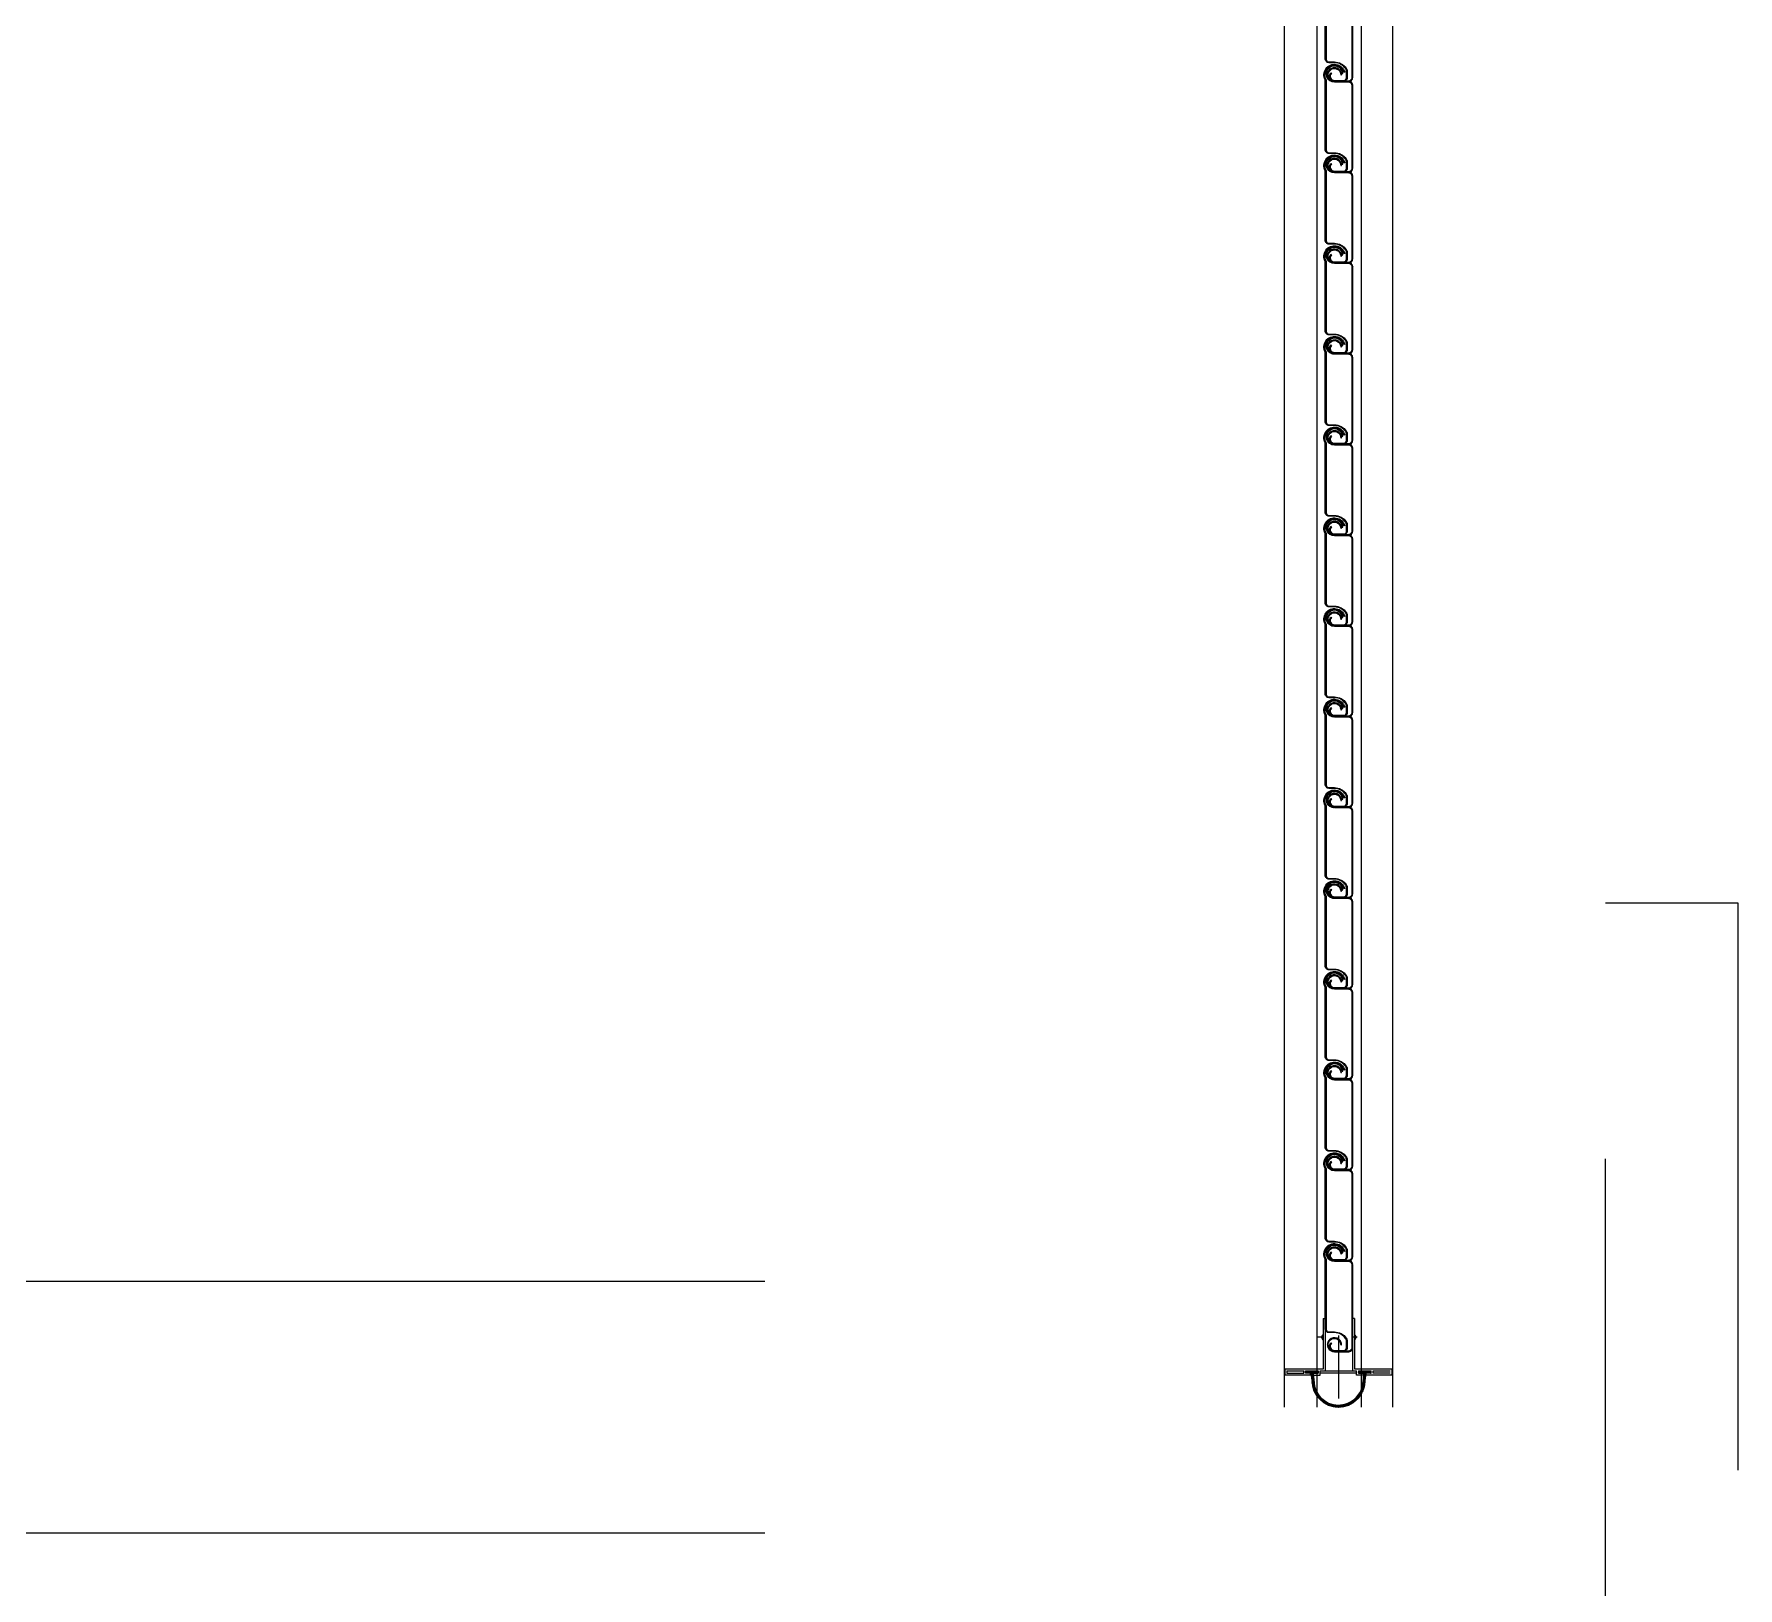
# Model space of a CAD drawing. Header units: millimetres. Extents: x 19868 to 801382, y -4805 to 85279.
# Drawn here: x 158358 to 159710, y 34885 to 36118 of the extents above; entities that cross this region are included whole.
import ezdxf

# ---------------------------------------------------------------- set-up
doc = ezdxf.new("R2010")
doc.units = ezdxf.units.MM
doc.header["$LTSCALE"] = 250
doc.linetypes.add('HID', pattern=[2.8, 1.8, -1])
for name, color, linetype in [('A-ETC-8', 8, 'Continuous'), ('A-FIN', 6, 'Continuous'), ('A-HAT-WIREMESH', 9, 'g_mesh'), ('A-차수판', 7, 'Continuous')]:
    doc.layers.add(name, color=color, linetype=linetype)
doc.styles.add('Gdim', font='')
doc.styles.get('Gdim').set_extended_font_data('Dotum')
doc.linetypes.add('g_mesh', pattern='A,10,-0.8,["X",Gdim,S=0.6,R=0,X=-0.15,Y=-0.3],-0.8', length=11.6)

# ---------------------------------------------------------------- blocks, each defined once
blk = doc.blocks.new('C9fc9bb7c')
h = blk.add_hatch()
h.set_pattern_fill('ANSI31', color=256, scale=1.161, angle=-90, style=0)
h.set_pattern_definition([(315, (-1584085.85751, 207900.76999), (0.10261887162, 0.10261887162), [])])
h.paths.add_polyline_path([(710.8, 1056), (710.8, 1113.3), (710.8, 1120.4, 0.414214), (707.7, 1123.5), (696.9, 1123.5), (696.9, 1124.1), (707.7, 1124.1, -0.414214), (711.4, 1120.4), (711.4, 1113.3), (711.4, 1056)])
h.paths.add_polyline_path([(690.2, 1130.1), (690.8, 1130.1, 0.272094), (694, 1124.8), (692.9, 1124.8, -0.234313)])
h.paths.add_polyline_path([(690.2, 1130.1, -0.416993), (696.9, 1136.9), (696.9, 1136.3, 0.41726), (690.8, 1130.1)])
h.paths.add_polyline_path([(696.9, 1136.3), (696.9, 1136.9, -0.414214), (703.6, 1130.2), (703, 1130.2, 0.414214)])
h.paths.add_polyline_path([(692.9, 1124.8), (694, 1124.8, 0.125086), (696.9, 1124.1), (696.9, 1123.5, -0.161553)])
h.paths.add_polyline_path([(707.7, 1051.5), (696.9, 1051.5), (696.9, 1052.1), (704.1, 1052.1), (707.7, 1052.1, 0.414214), (710.8, 1055.2), (710.8, 1056), (711.4, 1056), (711.4, 1055.2, -0.414214)])
h.paths.add_polyline_path([(696.9, 1062.2), (696.9, 1062.8, -0.414214), (702.5, 1057.1), (701.9, 1057.1, 0.414214)])
h.paths.add_polyline_path([(691.4, 1056, -0.474498), (696.9, 1062.8), (696.9, 1062.2, 0.481821), (692, 1056)])
h.paths.add_polyline_path([(691.4, 1056), (692, 1056, 0.349691), (696.9, 1052.1), (696.9, 1051.5, -0.356394)])
h = blk.add_hatch()
h.set_pattern_fill('ANSI31', color=256, scale=1.161, angle=-90, style=0)
h.set_pattern_definition([(315, (-1584085.85751, 207828.79392), (0.10261887162, 0.10261887162), [])])
h.paths.add_polyline_path([(710.8, 984), (710.8, 1041.3), (710.8, 1048.5, 0.414214), (707.7, 1051.5), (696.9, 1051.5), (696.9, 1052.1), (707.7, 1052.1, -0.414214), (711.4, 1048.5), (711.4, 1041.3), (711.4, 984)])
h.paths.add_polyline_path([(690.2, 1058.2), (690.8, 1058.2, 0.272094), (694, 1052.9), (692.9, 1052.9, -0.234313)])
h.paths.add_polyline_path([(690.2, 1058.2, -0.416993), (696.9, 1064.9), (696.9, 1064.3, 0.41726), (690.8, 1058.2)])
h.paths.add_polyline_path([(696.9, 1064.3), (696.9, 1064.9, -0.414214), (703.6, 1058.2), (703, 1058.2, 0.414214)])
h.paths.add_polyline_path([(692.9, 1052.9), (694, 1052.9, 0.125086), (696.9, 1052.1), (696.9, 1051.5, -0.161553)])
h.paths.add_polyline_path([(707.7, 979.5), (696.9, 979.5), (696.9, 980.1), (704.1, 980.1), (707.7, 980.1, 0.414214), (710.8, 983.2), (710.8, 984), (711.4, 984), (711.4, 983.2, -0.414214)])
h.paths.add_polyline_path([(696.9, 990.2), (696.9, 990.8, -0.414214), (702.5, 985.2), (701.9, 985.2, 0.414214)])
h.paths.add_polyline_path([(691.4, 984, -0.474498), (696.9, 990.8), (696.9, 990.2, 0.481821), (692, 984)])
h.paths.add_polyline_path([(691.4, 984), (692, 984, 0.349691), (696.9, 980.1), (696.9, 979.5, -0.356394)])
h = blk.add_hatch()
h.set_pattern_fill('ANSI31', color=256, scale=1.161, angle=-90, style=0)
h.set_pattern_definition([(315, (-1584085.85751, 207756.81785), (0.10261887162, 0.10261887162), [])])
h.paths.add_polyline_path([(710.8, 912.1), (710.8, 969.4), (710.8, 976.5, 0.414214), (707.7, 979.5), (696.9, 979.5), (696.9, 980.1), (707.7, 980.1, -0.414214), (711.4, 976.5), (711.4, 969.4), (711.4, 912.1)])
h.paths.add_polyline_path([(690.2, 986.2), (690.8, 986.2, 0.272094), (694, 980.9), (692.9, 980.9, -0.234313)])
h.paths.add_polyline_path([(690.2, 986.2, -0.416993), (696.9, 992.9), (696.9, 992.4, 0.41726), (690.8, 986.2)])
h.paths.add_polyline_path([(696.9, 992.4), (696.9, 992.9, -0.414214), (703.6, 986.2), (703, 986.2, 0.414214)])
h.paths.add_polyline_path([(692.9, 980.9), (694, 980.9, 0.125086), (696.9, 980.1), (696.9, 979.5, -0.161553)])
h.paths.add_polyline_path([(707.7, 907.6), (696.9, 907.6), (696.9, 908.2), (704.1, 908.2), (707.7, 908.2, 0.414214), (710.8, 911.2), (710.8, 912.1), (711.4, 912.1), (711.4, 911.2, -0.414214)])
h.paths.add_polyline_path([(696.9, 918.2), (696.9, 918.8, -0.414214), (702.5, 913.2), (701.9, 913.2, 0.414214)])
h.paths.add_polyline_path([(691.4, 912.1, -0.474498), (696.9, 918.8), (696.9, 918.2, 0.481821), (692, 912.1)])
h.paths.add_polyline_path([(691.4, 912.1), (692, 912.1, 0.349691), (696.9, 908.2), (696.9, 907.6, -0.356394)])
h = blk.add_hatch()
h.set_pattern_fill('ANSI31', color=256, scale=1.161, angle=-90, style=0)
h.set_pattern_definition([(315, (-1584085.85751, 207684.84178), (0.10261887162, 0.10261887162), [])])
h.paths.add_polyline_path([(710.8, 840.1), (710.8, 897.4), (710.8, 904.5, 0.414214), (707.7, 907.6), (696.9, 907.6), (696.9, 908.2), (707.7, 908.2, -0.414214), (711.4, 904.5), (711.4, 897.4), (711.4, 840.1)])
h.paths.add_polyline_path([(690.2, 914.2), (690.8, 914.2, 0.272094), (694, 908.9), (692.9, 908.9, -0.234313)])
h.paths.add_polyline_path([(690.2, 914.2, -0.416993), (696.9, 921), (696.9, 920.4, 0.41726), (690.8, 914.2)])
h.paths.add_polyline_path([(696.9, 920.4), (696.9, 921, -0.414214), (703.6, 914.3), (703, 914.3, 0.414214)])
h.paths.add_polyline_path([(692.9, 908.9), (694, 908.9, 0.125086), (696.9, 908.2), (696.9, 907.6, -0.161553)])
h.paths.add_polyline_path([(707.7, 835.6), (696.9, 835.6), (696.9, 836.2), (704.1, 836.2), (707.7, 836.2, 0.414214), (710.8, 839.2), (710.8, 840.1), (711.4, 840.1), (711.4, 839.2, -0.414214)])
h.paths.add_polyline_path([(696.9, 846.2), (696.9, 846.8, -0.414214), (702.5, 841.2), (701.9, 841.2, 0.414214)])
h.paths.add_polyline_path([(691.4, 840.1, -0.474498), (696.9, 846.8), (696.9, 846.2, 0.481821), (692, 840.1)])
h.paths.add_polyline_path([(691.4, 840.1), (692, 840.1, 0.349691), (696.9, 836.2), (696.9, 835.6, -0.356394)])
h = blk.add_hatch()
h.set_pattern_fill('ANSI31', color=256, scale=1.161, angle=-90, style=0)
h.set_pattern_definition([(315, (-1584085.85751, 207612.86571), (0.10261887162, 0.10261887162), [])])
h.paths.add_polyline_path([(710.8, 768.1), (710.8, 825.4), (710.8, 832.5, 0.414214), (707.7, 835.6), (696.9, 835.6), (696.9, 836.2), (707.7, 836.2, -0.414214), (711.4, 832.5), (711.4, 825.4), (711.4, 768.1)])
h.paths.add_polyline_path([(690.2, 842.2), (690.8, 842.2, 0.272094), (694, 836.9), (692.9, 836.9, -0.234313)])
h.paths.add_polyline_path([(690.2, 842.2, -0.416993), (696.9, 849), (696.9, 848.4, 0.41726), (690.8, 842.2)])
h.paths.add_polyline_path([(696.9, 848.4), (696.9, 849, -0.414214), (703.6, 842.3), (703, 842.3, 0.414214)])
h.paths.add_polyline_path([(692.9, 836.9), (694, 836.9, 0.125086), (696.9, 836.2), (696.9, 835.6, -0.161553)])
h.paths.add_polyline_path([(707.7, 763.6), (696.9, 763.6), (696.9, 764.2), (704.1, 764.2), (707.7, 764.2, 0.414214), (710.8, 767.3), (710.8, 768.1), (711.4, 768.1), (711.4, 767.3, -0.414214)])
h.paths.add_polyline_path([(696.9, 774.3), (696.9, 774.9, -0.414214), (702.5, 769.2), (701.9, 769.2, 0.414214)])
h.paths.add_polyline_path([(691.4, 768.1, -0.474498), (696.9, 774.9), (696.9, 774.3, 0.481821), (692, 768.1)])
h.paths.add_polyline_path([(691.4, 768.1), (692, 768.1, 0.349691), (696.9, 764.2), (696.9, 763.6, -0.356394)])
h = blk.add_hatch()
h.set_pattern_fill('ANSI31', color=256, scale=1.161, angle=-90, style=0)
h.set_pattern_definition([(315, (-1584085.85751, 207540.88964), (0.10261887162, 0.10261887162), [])])
h.paths.add_polyline_path([(710.8, 696.1), (710.8, 753.4), (710.8, 760.6, 0.414214), (707.7, 763.6), (696.9, 763.6), (696.9, 764.2), (707.7, 764.2, -0.414214), (711.4, 760.6), (711.4, 753.4), (711.4, 696.1)])
h.paths.add_polyline_path([(690.2, 770.3), (690.8, 770.3, 0.272094), (694, 764.9), (692.9, 764.9, -0.234313)])
h.paths.add_polyline_path([(690.2, 770.3, -0.416993), (696.9, 777), (696.9, 776.4, 0.41726), (690.8, 770.3)])
h.paths.add_polyline_path([(696.9, 776.4), (696.9, 777, -0.414214), (703.6, 770.3), (703, 770.3, 0.414214)])
h.paths.add_polyline_path([(692.9, 764.9), (694, 764.9, 0.125086), (696.9, 764.2), (696.9, 763.6, -0.161553)])
h.paths.add_polyline_path([(707.7, 691.6), (696.9, 691.6), (696.9, 692.2), (704.1, 692.2), (707.7, 692.2, 0.414214), (710.8, 695.3), (710.8, 696.1), (711.4, 696.1), (711.4, 695.3, -0.414214)])
h.paths.add_polyline_path([(696.9, 702.3), (696.9, 702.9, -0.414214), (702.5, 697.3), (701.9, 697.3, 0.414214)])
h.paths.add_polyline_path([(691.4, 696.1, -0.474498), (696.9, 702.9), (696.9, 702.3, 0.481821), (692, 696.1)])
h.paths.add_polyline_path([(691.4, 696.1), (692, 696.1, 0.349691), (696.9, 692.2), (696.9, 691.6, -0.356394)])
h = blk.add_hatch()
h.set_pattern_fill('ANSI31', color=256, scale=1.161, angle=-90, style=0)
h.set_pattern_definition([(315, (-1584085.85751, 207468.91357), (0.10261887162, 0.10261887162), [])])
h.paths.add_polyline_path([(710.8, 624.2), (710.8, 681.4), (710.8, 688.6, 0.414214), (707.7, 691.6), (696.9, 691.6), (696.9, 692.2), (707.7, 692.2, -0.414214), (711.4, 688.6), (711.4, 681.4), (711.4, 624.2)])
h.paths.add_polyline_path([(690.2, 698.3), (690.8, 698.3, 0.272094), (694, 693), (692.9, 693, -0.234313)])
h.paths.add_polyline_path([(690.2, 698.3, -0.416993), (696.9, 705), (696.9, 704.4, 0.41726), (690.8, 698.3)])
h.paths.add_polyline_path([(696.9, 704.4), (696.9, 705, -0.414214), (703.6, 698.3), (703, 698.3, 0.414214)])
h.paths.add_polyline_path([(692.9, 693), (694, 693, 0.125086), (696.9, 692.2), (696.9, 691.6, -0.161553)])
h.paths.add_polyline_path([(707.7, 619.7), (696.9, 619.7), (696.9, 620.3), (704.1, 620.3), (707.7, 620.3, 0.414214), (710.8, 623.3), (710.8, 624.2), (711.4, 624.2), (711.4, 623.3, -0.414214)])
h.paths.add_polyline_path([(696.9, 630.3), (696.9, 630.9, -0.414214), (702.5, 625.3), (701.9, 625.3, 0.414214)])
h.paths.add_polyline_path([(691.4, 624.2, -0.474498), (696.9, 630.9), (696.9, 630.3, 0.481821), (692, 624.2)])
h.paths.add_polyline_path([(691.4, 624.2), (692, 624.2, 0.349691), (696.9, 620.3), (696.9, 619.7, -0.356394)])
h = blk.add_hatch()
h.set_pattern_fill('ANSI31', color=256, scale=1.161, angle=-90, style=0)
h.set_pattern_definition([(315, (-1584085.85751, 207396.9375), (0.10261887162, 0.10261887162), [])])
h.paths.add_polyline_path([(710.8, 552.2), (710.8, 609.5), (710.8, 616.6, 0.414214), (707.7, 619.7), (696.9, 619.7), (696.9, 620.3), (707.7, 620.3, -0.414214), (711.4, 616.6), (711.4, 609.5), (711.4, 552.2)])
h.paths.add_polyline_path([(690.2, 626.3), (690.8, 626.3, 0.272094), (694, 621), (692.9, 621, -0.234313)])
h.paths.add_polyline_path([(690.2, 626.3, -0.416993), (696.9, 633.1), (696.9, 632.5, 0.41726), (690.8, 626.3)])
h.paths.add_polyline_path([(696.9, 632.5), (696.9, 633.1, -0.414214), (703.6, 626.4), (703, 626.4, 0.414214)])
h.paths.add_polyline_path([(692.9, 621), (694, 621, 0.125086), (696.9, 620.3), (696.9, 619.7, -0.161553)])
h.paths.add_polyline_path([(707.7, 547.7), (696.9, 547.7), (696.9, 548.3), (704.1, 548.3), (707.7, 548.3, 0.414214), (710.8, 551.3), (710.8, 552.2), (711.4, 552.2), (711.4, 551.3, -0.414214)])
h.paths.add_polyline_path([(696.9, 558.3), (696.9, 558.9, -0.414214), (702.5, 553.3), (701.9, 553.3, 0.414214)])
h.paths.add_polyline_path([(691.4, 552.2, -0.474498), (696.9, 558.9), (696.9, 558.3, 0.481821), (692, 552.2)])
h.paths.add_polyline_path([(691.4, 552.2), (692, 552.2, 0.349691), (696.9, 548.3), (696.9, 547.7, -0.356394)])
h = blk.add_hatch()
h.set_pattern_fill('ANSI31', color=256, scale=1.161, angle=-90, style=0)
h.set_pattern_definition([(315, (-1584085.85751, 207324.96143), (0.10261887162, 0.10261887162), [])])
h.paths.add_polyline_path([(710.8, 480.2), (710.8, 537.5), (710.8, 544.6, 0.414214), (707.7, 547.7), (696.9, 547.7), (696.9, 548.3), (707.7, 548.3, -0.414214), (711.4, 544.6), (711.4, 537.5), (711.4, 480.2)])
h.paths.add_polyline_path([(690.2, 554.3), (690.8, 554.3, 0.272094), (694, 549), (692.9, 549, -0.234313)])
h.paths.add_polyline_path([(690.2, 554.3, -0.416993), (696.9, 561.1), (696.9, 560.5, 0.41726), (690.8, 554.3)])
h.paths.add_polyline_path([(696.9, 560.5), (696.9, 561.1, -0.414214), (703.6, 554.4), (703, 554.4, 0.414214)])
h.paths.add_polyline_path([(692.9, 549), (694, 549, 0.125086), (696.9, 548.3), (696.9, 547.7, -0.161553)])
h.paths.add_polyline_path([(707.7, 475.7), (696.9, 475.7), (696.9, 476.3), (704.1, 476.3), (707.7, 476.3, 0.414214), (710.8, 479.4), (710.8, 480.2), (711.4, 480.2), (711.4, 479.4, -0.414214)])
h.paths.add_polyline_path([(696.9, 486.4), (696.9, 487, -0.414214), (702.5, 481.3), (701.9, 481.3, 0.414214)])
h.paths.add_polyline_path([(691.4, 480.2, -0.474498), (696.9, 487), (696.9, 486.4, 0.481821), (692, 480.2)])
h.paths.add_polyline_path([(691.4, 480.2), (692, 480.2, 0.349691), (696.9, 476.3), (696.9, 475.7, -0.356394)])
h = blk.add_hatch()
h.set_pattern_fill('ANSI31', color=256, scale=1.161, angle=-90, style=0)
h.set_pattern_definition([(315, (-1584085.85751, 207252.98536), (0.10261887162, 0.10261887162), [])])
h.paths.add_polyline_path([(710.8, 408.2), (710.8, 465.5), (710.8, 472.7, 0.414214), (707.7, 475.7), (696.9, 475.7), (696.9, 476.3), (707.7, 476.3, -0.414214), (711.4, 472.7), (711.4, 465.5), (711.4, 408.2)])
h.paths.add_polyline_path([(690.2, 482.3), (690.8, 482.3, 0.272094), (694, 477), (692.9, 477, -0.234313)])
h.paths.add_polyline_path([(690.2, 482.3, -0.416993), (696.9, 489.1), (696.9, 488.5, 0.41726), (690.8, 482.3)])
h.paths.add_polyline_path([(696.9, 488.5), (696.9, 489.1, -0.414214), (703.6, 482.4), (703, 482.4, 0.414214)])
h.paths.add_polyline_path([(692.9, 477), (694, 477, 0.125086), (696.9, 476.3), (696.9, 475.7, -0.161553)])
h.paths.add_polyline_path([(707.7, 403.7), (696.9, 403.7), (696.9, 404.3), (704.1, 404.3), (707.7, 404.3, 0.414214), (710.8, 407.4), (710.8, 408.2), (711.4, 408.2), (711.4, 407.4, -0.414214)])
h.paths.add_polyline_path([(696.9, 414.4), (696.9, 415, -0.414214), (702.5, 409.4), (701.9, 409.4, 0.414214)])
h.paths.add_polyline_path([(691.4, 408.2, -0.474498), (696.9, 415), (696.9, 414.4, 0.481821), (692, 408.2)])
h.paths.add_polyline_path([(691.4, 408.2), (692, 408.2, 0.349691), (696.9, 404.3), (696.9, 403.7, -0.356394)])
h = blk.add_hatch()
h.set_pattern_fill('ANSI31', color=256, scale=1.161, angle=-90, style=0)
h.set_pattern_definition([(315, (-1584085.85751, 207181.00929), (0.10261887162, 0.10261887162), [])])
h.paths.add_polyline_path([(710.8, 336.3), (710.8, 393.5), (710.8, 400.7, 0.414214), (707.7, 403.7), (696.9, 403.7), (696.9, 404.3), (707.7, 404.3, -0.414214), (711.4, 400.7), (711.4, 393.5), (711.4, 336.3)])
h.paths.add_polyline_path([(690.2, 410.4), (690.8, 410.4, 0.272094), (694, 405.1), (692.9, 405.1, -0.234313)])
h.paths.add_polyline_path([(690.2, 410.4, -0.416993), (696.9, 417.1), (696.9, 416.5, 0.41726), (690.8, 410.4)])
h.paths.add_polyline_path([(696.9, 416.5), (696.9, 417.1, -0.414214), (703.6, 410.4), (703, 410.4, 0.414214)])
h.paths.add_polyline_path([(692.9, 405.1), (694, 405.1, 0.125086), (696.9, 404.3), (696.9, 403.7, -0.161553)])
h.paths.add_polyline_path([(707.7, 331.8), (696.9, 331.8), (696.9, 332.3), (704.1, 332.3), (707.7, 332.3, 0.414214), (710.8, 335.4), (710.8, 336.3), (711.4, 336.3), (711.4, 335.4, -0.414214)])
h.paths.add_polyline_path([(696.9, 342.4), (696.9, 343, -0.414214), (702.5, 337.4), (701.9, 337.4, 0.414214)])
h.paths.add_polyline_path([(691.4, 336.3, -0.474498), (696.9, 343), (696.9, 342.4, 0.481821), (692, 336.3)])
h.paths.add_polyline_path([(691.4, 336.3), (692, 336.3, 0.349691), (696.9, 332.3), (696.9, 331.8, -0.356394)])
h = blk.add_hatch()
h.set_pattern_fill('ANSI31', color=256, scale=1.161, angle=-90, style=0)
h.set_pattern_definition([(315, (-1584085.85751, 207109.03322), (0.10261887162, 0.10261887162), [])])
h.paths.add_polyline_path([(710.8, 264.3), (710.8, 321.6), (710.8, 328.7, 0.414214), (707.7, 331.8), (696.9, 331.8), (696.9, 332.3), (707.7, 332.3, -0.414214), (711.4, 328.7), (711.4, 321.6), (711.4, 264.3)])
h.paths.add_polyline_path([(690.2, 338.4), (690.8, 338.4, 0.272094), (694, 333.1), (692.9, 333.1, -0.234313)])
h.paths.add_polyline_path([(690.2, 338.4, -0.416993), (696.9, 345.2), (696.9, 344.6, 0.41726), (690.8, 338.4)])
h.paths.add_polyline_path([(696.9, 344.6), (696.9, 345.2, -0.414214), (703.6, 338.5), (703, 338.5, 0.414214)])
h.paths.add_polyline_path([(692.9, 333.1), (694, 333.1, 0.125086), (696.9, 332.3), (696.9, 331.8, -0.161553)])
h.paths.add_polyline_path([(707.7, 259.8), (696.9, 259.8), (696.9, 260.4), (704.1, 260.4), (707.7, 260.4, 0.414214), (710.8, 263.4), (710.8, 264.3), (711.4, 264.3), (711.4, 263.4, -0.414214)])
h.paths.add_polyline_path([(696.9, 270.4), (696.9, 271, -0.414214), (702.5, 265.4), (701.9, 265.4, 0.414214)])
h.paths.add_polyline_path([(691.4, 264.3, -0.474498), (696.9, 271), (696.9, 270.4, 0.481821), (692, 264.3)])
h.paths.add_polyline_path([(691.4, 264.3), (692, 264.3, 0.349691), (696.9, 260.4), (696.9, 259.8, -0.356394)])
h = blk.add_hatch()
h.set_pattern_fill('ANSI31', color=256, scale=1.161, angle=-90, style=0)
h.set_pattern_definition([(315, (-1584085.85751, 207037.05715), (0.10261887162, 0.10261887162), [])])
h.paths.add_polyline_path([(710.8, 192.3), (710.8, 249.6), (710.8, 256.7, 0.414214), (707.7, 259.8), (696.9, 259.8), (696.9, 260.4), (707.7, 260.4, -0.414214), (711.4, 256.7), (711.4, 249.6), (711.4, 192.3)])
h.paths.add_polyline_path([(690.2, 266.4), (690.8, 266.4, 0.272094), (694, 261.1), (692.9, 261.1, -0.234313)])
h.paths.add_polyline_path([(690.2, 266.4, -0.416993), (696.9, 273.2), (696.9, 272.6, 0.41726), (690.8, 266.4)])
h.paths.add_polyline_path([(696.9, 272.6), (696.9, 273.2, -0.414214), (703.6, 266.5), (703, 266.5, 0.414214)])
h.paths.add_polyline_path([(692.9, 261.1), (694, 261.1, 0.125086), (696.9, 260.4), (696.9, 259.8, -0.161553)])
h.paths.add_polyline_path([(707.7, 187.8), (696.9, 187.8), (696.9, 188.4), (704.1, 188.4), (707.7, 188.4, 0.414214), (710.8, 191.5), (710.8, 192.3), (711.4, 192.3), (711.4, 191.5, -0.414214)])
h.paths.add_polyline_path([(696.9, 198.5), (696.9, 199.1, -0.414214), (702.5, 193.4), (701.9, 193.4, 0.414214)])
h.paths.add_polyline_path([(691.4, 192.3, -0.474498), (696.9, 199.1), (696.9, 198.5, 0.481821), (692, 192.3)])
h.paths.add_polyline_path([(691.4, 192.3), (692, 192.3, 0.349691), (696.9, 188.4), (696.9, 187.8, -0.356394)])
h = blk.add_hatch()
h.set_pattern_fill('ANSI31', color=256, scale=1.161, angle=-90, style=0)
h.set_pattern_definition([(315, (-1584085.85751, 206965.08108), (0.10261887162, 0.10261887162), [])])
h.paths.add_polyline_path([(710.8, 120.3), (710.8, 177.6), (710.8, 184.8, 0.414214), (707.7, 187.8), (696.9, 187.8), (696.9, 188.4), (707.7, 188.4, -0.414214), (711.4, 184.8), (711.4, 177.6), (711.4, 120.3)])
h.paths.add_polyline_path([(690.2, 194.4), (690.8, 194.4, 0.272094), (694, 189.1), (692.9, 189.1, -0.234313)])
h.paths.add_polyline_path([(690.2, 194.4, -0.416993), (696.9, 201.2), (696.9, 200.6, 0.41726), (690.8, 194.4)])
h.paths.add_polyline_path([(696.9, 200.6), (696.9, 201.2, -0.414214), (703.6, 194.5), (703, 194.5, 0.414214)])
h.paths.add_polyline_path([(692.9, 189.1), (694, 189.1, 0.125086), (696.9, 188.4), (696.9, 187.8, -0.161553)])
h.paths.add_polyline_path([(707.7, 115.8), (696.9, 115.8), (696.9, 116.4), (704.1, 116.4), (707.7, 116.4, 0.414214), (710.8, 119.5), (710.8, 120.3), (711.4, 120.3), (711.4, 119.5, -0.414214)])
h.paths.add_polyline_path([(696.9, 126.5), (696.9, 127.1, -0.414214), (702.5, 121.5), (701.9, 121.5, 0.414214)])
h.paths.add_polyline_path([(691.4, 120.3, -0.474498), (696.9, 127.1), (696.9, 126.5, 0.481821), (692, 120.3)])
h.paths.add_polyline_path([(691.4, 120.3), (692, 120.3, 0.349691), (696.9, 116.4), (696.9, 115.8, -0.356394)])
h = blk.add_hatch()
h.set_pattern_fill('ANSI31', color=256, scale=1.161, angle=-90, style=0)
h.set_pattern_definition([(315, (-1584085.85751, 206893.10501), (0.10261887162, 0.10261887162), [])])
h.paths.add_polyline_path([(710.8, 48.4), (710.8, 105.6), (710.8, 112.8, 0.414214), (707.7, 115.8), (696.9, 115.8), (696.9, 116.4), (707.7, 116.4, -0.414214), (711.4, 112.8), (711.4, 105.6), (711.4, 48.4)])
h.paths.add_polyline_path([(690.2, 122.5), (690.8, 122.5, 0.272094), (694, 117.2), (692.9, 117.2, -0.234313)])
h.paths.add_polyline_path([(690.2, 122.5, -0.416993), (696.9, 129.2), (696.9, 128.6, 0.41726), (690.8, 122.5)])
h.paths.add_polyline_path([(696.9, 128.6), (696.9, 129.2, -0.414214), (703.6, 122.5), (703, 122.5, 0.414214)])
h.paths.add_polyline_path([(692.9, 117.2), (694, 117.2, 0.125086), (696.9, 116.4), (696.9, 115.8, -0.161553)])
h.paths.add_polyline_path([(707.7, 43.9), (696.9, 43.9), (696.9, 44.4), (704.1, 44.4), (707.7, 44.4, 0.414214), (710.8, 47.5), (710.8, 48.4), (711.4, 48.4), (711.4, 47.5, -0.414214)])
h.paths.add_polyline_path([(696.9, 54.5), (696.9, 55.1, -0.414214), (702.5, 49.5), (701.9, 49.5, 0.414214)])
h.paths.add_polyline_path([(691.4, 48.4, -0.474498), (696.9, 55.1), (696.9, 54.5, 0.481821), (692, 48.4)])
h.paths.add_polyline_path([(691.4, 48.4), (692, 48.4, 0.349691), (696.9, 44.4), (696.9, 43.9, -0.356394)])
h = blk.add_hatch()
h.set_pattern_fill('ANSI31', color=256, style=0)
h.set_pattern_definition([(45, (-1587511.73469, 204731.9144), (-0.088388347648, 0.088388347648), [])])
h.paths.add_polyline_path([(719.6, 21.1), (719.9, 25.4), (720, 25.4), (720, 26.9), (716, 26.9), (716, 27.9), (726, 27.9), (726, 26.9), (722, 26.9), (721.2, 21.1, -0.415754), (700, 0), (700, 1.6, 0.415877)])
h.paths.add_polyline_path([(678, 26.9), (674, 26.9), (674, 27.9), (684, 27.9), (684, 26.9), (680, 26.9), (680, 25.4), (680.2, 25.4), (680.6, 21.7, 0.422791), (700, 1.6), (700, 0, -0.412675), (679.1, 21.1)])
for p, q in [((657, 6080.3), (657, 0)), ((683, 6083.1), (683, 0)), ((718, 6083.1), (718, 0)), ((743, 6080.3), (743, 0)), ((696.9, 1052.1), (696.9, 1052.6)), ((696.9, 1052.6), (704.3, 1052.6)), ((696.9, 980.1), (696.9, 980.6)), ((696.9, 980.6), (704.3, 980.6)), ((696.9, 908.2), (696.9, 908.7)), ((696.9, 908.7), (704.3, 908.7)), ((696.9, 836.2), (696.9, 836.7)), ((696.9, 836.7), (704.3, 836.7)), ((696.9, 764.2), (696.9, 764.7)), ((696.9, 764.7), (704.3, 764.7)), ((696.9, 692.2), (696.9, 692.7)), ((696.9, 692.7), (704.3, 692.7)), ((696.9, 620.3), (696.9, 620.8)), ((696.9, 620.8), (704.3, 620.8)), ((696.9, 548.3), (696.9, 548.8)), ((696.9, 548.8), (704.3, 548.8)), ((696.9, 476.3), (696.9, 476.8)), ((696.9, 476.8), (704.3, 476.8)), ((696.9, 404.3), (696.9, 404.8)), ((696.9, 404.8), (704.3, 404.8)), ((696.9, 332.3), (696.9, 332.8)), ((696.9, 332.8), (704.3, 332.8)), ((696.9, 260.4), (696.9, 260.9)), ((696.9, 260.9), (704.3, 260.9)), ((696.9, 188.4), (696.9, 188.9)), ((696.9, 188.9), (704.3, 188.9)), ((696.9, 116.4), (696.9, 116.9)), ((696.9, 116.9), (704.3, 116.9)), ((687.9, 70.4, 0), (687.9, 30.4, 0)), ((687.9, 70.4, 0), (689.4, 70.4, 0)), ((689.4, 70.4, 0), (689.4, 28.9, 0)), ((712.8, 70.4, 0), (711.3, 70.4, 0)), ((711.3, 70.4, 0), (711.3, 28.9, 0)), ((712.8, 70.4, 0), (712.8, 30.4, 0)), ((688.4, 55.4, 0), (683.3, 55.4, 0)), ((700, 56.9, 0), (700, 6.9, 0)), ((714.8, 55.4, 0), (710.6, 55.4, 0)), ((657.5, 30.4, 0), (688.1, 30.4, 0)), ((657.5, 30.4, 0), (657.5, 25.4, 0)), ((659, 28.9, 0), (659, 26.8, 0)), ((659, 28.9, 0), (672.5, 28.9, 0)), ((672.5, 26.9, 0), (672.5, 28.9, 0)), ((674, 28.9, 0), (684, 28.9, 0)), ((674, 26.9, 0), (674, 28.9, 0)), ((684, 27.9, 0), (674, 27.9, 0)), ((684, 28.9, 0), (684, 26.9, 0)), ((685.5, 28.9, 0), (714.5, 28.9, 0)), ((685.5, 25.4, 0), (685.5, 28.9, 0)), ((712.8, 30.4, 0), (742.5, 30.4, 0)), ((714.5, 25.4, 0), (714.5, 28.9, 0)), ((716, 28.9, 0), (726, 28.9, 0)), ((716, 28.9, 0), (716, 26.9, 0)), ((726, 27.9, 0), (716, 27.9, 0)), ((726, 26.9, 0), (726, 28.9, 0)), ((727.5, 28.9, 0), (741, 28.9, 0)), ((727.5, 26.9, 0), (727.5, 28.9, 0)), ((742.5, 30.4, 0), (742.5, 25.4, 0)), ((678, 25.4, 0), (657.5, 25.4, 0)), ((659, 26.9, 0), (672.5, 26.9, 0)), ((678, 26.9, 0), (674, 26.9, 0)), ((678, 25.4, 0), (678, 26.9, 0)), ((678, 26.9, 0), (679.1, 21.1, 0)), ((680, 26.9, 0), (684, 26.9, 0)), ((680, 26.9, 0), (680, 25.4, 0)), ((680, 26.9, 0), (680.6, 21.6, 0)), ((680, 25.4, 0), (685.5, 25.4, 0)), ((714.5, 26.9, 0), (685.5, 26.9, 0)), ((720, 25.4, 0), (714.5, 25.4, 0)), ((716, 26.9, 0), (720, 26.9, 0)), ((720, 26.9, 0), (719.6, 21.1, 0)), ((720, 26.9, 0), (720, 25.4, 0)), ((721.2, 21.1, 0), (722, 26.9, 0)), ((726, 26.9, 0), (722, 26.9, 0)), ((722, 25.4, 0), (722, 26.9, 0)), ((742.5, 25.4, 0), (722, 25.4, 0)), ((741, 26.9, 0), (727.5, 26.9, 0))]:
    blk.add_line(p, q)
for points in [[(690.2, 1113.3), (690.2, 1069.8, 0.414214), (692.6, 1067.3), (696.9, 1067.3, -0.251984), (706.3, 1062.2, -0.146897), (707.1, 1059.6), (707.1, 1055.2, -0.414214), (704.1, 1052.1), (696.9, 1052.1, -0.668179), (694.1, 1058.8), (694.5, 1058.4, 0.668179), (696.9, 1052.7), (704.1, 1052.7, 0.414214), (706.5, 1055.2), (706.5, 1059.6, 0.146897), (705.8, 1061.9, 0.251984), (696.9, 1066.7), (692.6, 1066.7, -0.414214), (689.6, 1069.8), (689.6, 1113.3)], [(710.8, 1113.3), (710.8, 1055.2, -0.414214), (707.7, 1052.1), (696.9, 1052.1, -2.414214), (701.9, 1057.1), (702.5, 1057.1, 2.414214), (696.9, 1051.5), (707.7, 1051.5, 0.414214), (711.4, 1055.2), (711.4, 1113.3)], [(689.6, 1041.3), (689.6, 1053, -1.129258), (705, 1059.3), (704.4, 1059.2, 1.140281), (690.2, 1053.1), (690.2, 1041.3)], [(711.4, 1041.3), (711.4, 1048.5, 0.414214), (707.7, 1052.1), (696.9, 1052.1, -2.414214), (703, 1058.2), (703.6, 1058.2, 2.414214), (696.9, 1051.5), (707.7, 1051.5, -0.414214), (710.8, 1048.5), (710.8, 1041.3)], [(690.2, 1041.3), (690.2, 997.8, 0.414214), (692.6, 995.3), (696.9, 995.3, -0.251984), (706.3, 990.3, -0.146897), (707.1, 987.6), (707.1, 983.2, -0.414214), (704.1, 980.1), (696.9, 980.1, -0.668179), (694.1, 986.8), (694.5, 986.4, 0.668179), (696.9, 980.7), (704.1, 980.7, 0.414214), (706.5, 983.2), (706.5, 987.6, 0.146897), (705.8, 989.9, 0.251984), (696.9, 994.7), (692.6, 994.7, -0.414214), (689.6, 997.8), (689.6, 1041.3)], [(710.8, 1041.3), (710.8, 983.2, -0.414214), (707.7, 980.1), (696.9, 980.1, -2.414214), (701.9, 985.2), (702.5, 985.2, 2.414214), (696.9, 979.5), (707.7, 979.5, 0.414214), (711.4, 983.2), (711.4, 1041.3)], [(689.6, 969.4), (689.6, 981, -1.129258), (705, 987.4), (704.4, 987.2, 1.140281), (690.2, 981.2), (690.2, 969.4)], [(711.4, 969.4), (711.4, 976.5, 0.414214), (707.7, 980.1), (696.9, 980.1, -2.414214), (703, 986.2), (703.6, 986.2, 2.414214), (696.9, 979.5), (707.7, 979.5, -0.414214), (710.8, 976.5), (710.8, 969.4)], [(690.2, 969.4), (690.2, 925.8, 0.414214), (692.6, 923.4), (696.9, 923.4, -0.251984), (706.3, 918.3, -0.146897), (707.1, 915.6), (707.1, 911.2, -0.414214), (704.1, 908.2), (696.9, 908.2, -0.668179), (694.1, 914.8), (694.5, 914.4, 0.668179), (696.9, 908.7), (704.1, 908.7, 0.414214), (706.5, 911.2), (706.5, 915.6, 0.146897), (705.8, 918, 0.251984), (696.9, 922.8), (692.6, 922.8, -0.414214), (689.6, 925.8), (689.6, 969.4)], [(710.8, 969.4), (710.8, 911.2, -0.414214), (707.7, 908.2), (696.9, 908.2, -2.414214), (701.9, 913.2), (702.5, 913.2, 2.414214), (696.9, 907.6), (707.7, 907.6, 0.414214), (711.4, 911.2), (711.4, 969.4)], [(689.6, 897.4), (689.6, 909, -1.129258), (705, 915.4), (704.4, 915.2, 1.140281), (690.2, 909.2), (690.2, 897.4)], [(711.4, 897.4), (711.4, 904.5, 0.414214), (707.7, 908.2), (696.9, 908.2, -2.414214), (703, 914.3), (703.6, 914.3, 2.414214), (696.9, 907.6), (707.7, 907.6, -0.414214), (710.8, 904.5), (710.8, 897.4)], [(690.2, 897.4), (690.2, 853.8, 0.414214), (692.6, 851.4), (696.9, 851.4, -0.251984), (706.3, 846.3, -0.146897), (707.1, 843.7), (707.1, 839.2, -0.414214), (704.1, 836.2), (696.9, 836.2, -0.668179), (694.1, 842.9), (694.5, 842.4, 0.668179), (696.9, 836.8), (704.1, 836.8, 0.414214), (706.5, 839.2), (706.5, 843.7, 0.146897), (705.8, 846, 0.251984), (696.9, 850.8), (692.6, 850.8, -0.414214), (689.6, 853.8), (689.6, 897.4)], [(710.8, 897.4), (710.8, 839.2, -0.414214), (707.7, 836.2), (696.9, 836.2, -2.414214), (701.9, 841.2), (702.5, 841.2, 2.414214), (696.9, 835.6), (707.7, 835.6, 0.414214), (711.4, 839.2), (711.4, 897.4)], [(689.6, 825.4), (689.6, 837.1, -1.129258), (705, 843.4), (704.4, 843.2, 1.140281), (690.2, 837.2), (690.2, 825.4)], [(711.4, 825.4), (711.4, 832.5, 0.414214), (707.7, 836.2), (696.9, 836.2, -2.414214), (703, 842.3), (703.6, 842.3, 2.414214), (696.9, 835.6), (707.7, 835.6, -0.414214), (710.8, 832.5), (710.8, 825.4)], [(690.2, 825.4), (690.2, 781.9, 0.414214), (692.6, 779.4), (696.9, 779.4, -0.251984), (706.3, 774.3, -0.146897), (707.1, 771.7), (707.1, 767.3, -0.414214), (704.1, 764.2), (696.9, 764.2, -0.668179), (694.1, 770.9), (694.5, 770.5, 0.668179), (696.9, 764.8), (704.1, 764.8, 0.414214), (706.5, 767.3), (706.5, 771.7, 0.146897), (705.8, 774, 0.251984), (696.9, 778.8), (692.6, 778.8, -0.414214), (689.6, 781.9), (689.6, 825.4)], [(710.8, 825.4), (710.8, 767.3, -0.414214), (707.7, 764.2), (696.9, 764.2, -2.414214), (701.9, 769.2), (702.5, 769.2, 2.414214), (696.9, 763.6), (707.7, 763.6, 0.414214), (711.4, 767.3), (711.4, 825.4)], [(689.6, 753.4), (689.6, 765.1, -1.129258), (705, 771.4), (704.4, 771.3, 1.140281), (690.2, 765.2), (690.2, 753.4)], [(711.4, 753.4), (711.4, 760.6, 0.414214), (707.7, 764.2), (696.9, 764.2, -2.414214), (703, 770.3), (703.6, 770.3, 2.414214), (696.9, 763.6), (707.7, 763.6, -0.414214), (710.8, 760.6), (710.8, 753.4)], [(690.2, 753.4), (690.2, 709.9, 0.414214), (692.6, 707.4), (696.9, 707.4, -0.251984), (706.3, 702.4, -0.146897), (707.1, 699.7), (707.1, 695.3, -0.414214), (704.1, 692.2), (696.9, 692.2, -0.668179), (694.1, 698.9), (694.5, 698.5, 0.668179), (696.9, 692.8), (704.1, 692.8, 0.414214), (706.5, 695.3), (706.5, 699.7, 0.146897), (705.8, 702, 0.251984), (696.9, 706.8), (692.6, 706.8, -0.414214), (689.6, 709.9), (689.6, 753.4)], [(710.8, 753.4), (710.8, 695.3, -0.414214), (707.7, 692.2), (696.9, 692.2, -2.414214), (701.9, 697.3), (702.5, 697.3, 2.414214), (696.9, 691.6), (707.7, 691.6, 0.414214), (711.4, 695.3), (711.4, 753.4)], [(689.6, 681.4), (689.6, 693.1, -1.129258), (705, 699.4), (704.4, 699.3, 1.140281), (690.2, 693.3), (690.2, 681.4)], [(711.4, 681.4), (711.4, 688.6, 0.414214), (707.7, 692.2), (696.9, 692.2, -2.414214), (703, 698.3), (703.6, 698.3, 2.414214), (696.9, 691.6), (707.7, 691.6, -0.414214), (710.8, 688.6), (710.8, 681.4)], [(690.2, 681.4), (690.2, 637.9, 0.414214), (692.6, 635.5), (696.9, 635.5, -0.251984), (706.3, 630.4, -0.146897), (707.1, 627.7), (707.1, 623.3, -0.414214), (704.1, 620.3), (696.9, 620.3, -0.668179), (694.1, 626.9), (694.5, 626.5, 0.668179), (696.9, 620.8), (704.1, 620.8, 0.414214), (706.5, 623.3), (706.5, 627.7, 0.146897), (705.8, 630.1, 0.251984), (696.9, 634.9), (692.6, 634.9, -0.414214), (689.6, 637.9), (689.6, 681.4)], [(710.8, 681.4), (710.8, 623.3, -0.414214), (707.7, 620.3), (696.9, 620.3, -2.414214), (701.9, 625.3), (702.5, 625.3, 2.414214), (696.9, 619.7), (707.7, 619.7, 0.414214), (711.4, 623.3), (711.4, 681.4)], [(689.6, 609.5), (689.6, 621.1, -1.129258), (705, 627.5), (704.4, 627.3, 1.140281), (690.2, 621.3), (690.2, 609.5)], [(711.4, 609.5), (711.4, 616.6, 0.414214), (707.7, 620.3), (696.9, 620.3, -2.414214), (703, 626.4), (703.6, 626.4, 2.414214), (696.9, 619.7), (707.7, 619.7, -0.414214), (710.8, 616.6), (710.8, 609.5)], [(690.2, 609.5), (690.2, 565.9, 0.414214), (692.6, 563.5), (696.9, 563.5, -0.251984), (706.3, 558.4, -0.146897), (707.1, 555.8), (707.1, 551.3, -0.414214), (704.1, 548.3), (696.9, 548.3, -0.668179), (694.1, 555), (694.5, 554.5, 0.668179), (696.9, 548.9), (704.1, 548.9, 0.414214), (706.5, 551.3), (706.5, 555.8, 0.146897), (705.8, 558.1, 0.251984), (696.9, 562.9), (692.6, 562.9, -0.414214), (689.6, 565.9), (689.6, 609.5)], [(710.8, 609.5), (710.8, 551.3, -0.414214), (707.7, 548.3), (696.9, 548.3, -2.414214), (701.9, 553.3), (702.5, 553.3, 2.414214), (696.9, 547.7), (707.7, 547.7, 0.414214), (711.4, 551.3), (711.4, 609.5)], [(689.6, 537.5), (689.6, 549.1, -1.129258), (705, 555.5), (704.4, 555.3, 1.140281), (690.2, 549.3), (690.2, 537.5)], [(711.4, 537.5), (711.4, 544.6, 0.414214), (707.7, 548.3), (696.9, 548.3, -2.414214), (703, 554.4), (703.6, 554.4, 2.414214), (696.9, 547.7), (707.7, 547.7, -0.414214), (710.8, 544.6), (710.8, 537.5)], [(690.2, 537.5), (690.2, 494, 0.414214), (692.6, 491.5), (696.9, 491.5, -0.251984), (706.3, 486.4, -0.146897), (707.1, 483.8), (707.1, 479.4, -0.414214), (704.1, 476.3), (696.9, 476.3, -0.668179), (694.1, 483), (694.5, 482.6, 0.668179), (696.9, 476.9), (704.1, 476.9, 0.414214), (706.5, 479.4), (706.5, 483.8, 0.146897), (705.8, 486.1, 0.251984), (696.9, 490.9), (692.6, 490.9, -0.414214), (689.6, 494), (689.6, 537.5)], [(710.8, 537.5), (710.8, 479.4, -0.414214), (707.7, 476.3), (696.9, 476.3, -2.414214), (701.9, 481.3), (702.5, 481.3, 2.414214), (696.9, 475.7), (707.7, 475.7, 0.414214), (711.4, 479.4), (711.4, 537.5)], [(689.6, 465.5), (689.6, 477.2, -1.129258), (705, 483.5), (704.4, 483.4, 1.140281), (690.2, 477.3), (690.2, 465.5)], [(711.4, 465.5), (711.4, 472.7, 0.414214), (707.7, 476.3), (696.9, 476.3, -2.414214), (703, 482.4), (703.6, 482.4, 2.414214), (696.9, 475.7), (707.7, 475.7, -0.414214), (710.8, 472.7), (710.8, 465.5)], [(690.2, 465.5), (690.2, 422, 0.414214), (692.6, 419.5), (696.9, 419.5, -0.251984), (706.3, 414.5, -0.146897), (707.1, 411.8), (707.1, 407.4, -0.414214), (704.1, 404.3), (696.9, 404.3, -0.668179), (694.1, 411), (694.5, 410.6, 0.668179), (696.9, 404.9), (704.1, 404.9, 0.414214), (706.5, 407.4), (706.5, 411.8, 0.146897), (705.8, 414.1, 0.251984), (696.9, 418.9), (692.6, 418.9, -0.414214), (689.6, 422), (689.6, 465.5)], [(710.8, 465.5), (710.8, 407.4, -0.414214), (707.7, 404.3), (696.9, 404.3, -2.414214), (701.9, 409.4), (702.5, 409.4, 2.414214), (696.9, 403.7), (707.7, 403.7, 0.414214), (711.4, 407.4), (711.4, 465.5)], [(689.6, 393.5), (689.6, 405.2, -1.129258), (705, 411.5), (704.4, 411.4, 1.140281), (690.2, 405.4), (690.2, 393.5)], [(711.4, 393.5), (711.4, 400.7, 0.414214), (707.7, 404.3), (696.9, 404.3, -2.414214), (703, 410.4), (703.6, 410.4, 2.414214), (696.9, 403.7), (707.7, 403.7, -0.414214), (710.8, 400.7), (710.8, 393.5)], [(690.2, 393.5), (690.2, 350, 0.414214), (692.6, 347.5), (696.9, 347.5, -0.251984), (706.3, 342.5, -0.146897), (707.1, 339.8), (707.1, 335.4, -0.414214), (704.1, 332.3), (696.9, 332.3, -0.668179), (694.1, 339), (694.5, 338.6, 0.668179), (696.9, 332.9), (704.1, 332.9, 0.414214), (706.5, 335.4), (706.5, 339.8, 0.146897), (705.8, 342.2, 0.251984), (696.9, 347), (692.6, 347, -0.414214), (689.6, 350), (689.6, 393.5)], [(710.8, 393.5), (710.8, 335.4, -0.414214), (707.7, 332.3), (696.9, 332.3, -2.414214), (701.9, 337.4), (702.5, 337.4, 2.414214), (696.9, 331.8), (707.7, 331.8, 0.414214), (711.4, 335.4), (711.4, 393.5)], [(689.6, 321.6), (689.6, 333.2, -1.129258), (705, 339.6), (704.4, 339.4, 1.140281), (690.2, 333.4), (690.2, 321.6)], [(711.4, 321.6), (711.4, 328.7, 0.414214), (707.7, 332.3), (696.9, 332.3, -2.414214), (703, 338.5), (703.6, 338.5, 2.414214), (696.9, 331.8), (707.7, 331.8, -0.414214), (710.8, 328.7), (710.8, 321.6)], [(690.2, 321.6), (690.2, 278, 0.414214), (692.6, 275.6), (696.9, 275.6, -0.251984), (706.3, 270.5, -0.146897), (707.1, 267.9), (707.1, 263.4, -0.414214), (704.1, 260.4), (696.9, 260.4, -0.668179), (694.1, 267), (694.5, 266.6, 0.668179), (696.9, 261), (704.1, 261, 0.414214), (706.5, 263.4), (706.5, 267.9, 0.146897), (705.8, 270.2, 0.251984), (696.9, 275), (692.6, 275, -0.414214), (689.6, 278), (689.6, 321.6)], [(710.8, 321.6), (710.8, 263.4, -0.414214), (707.7, 260.4), (696.9, 260.4, -2.414214), (701.9, 265.4), (702.5, 265.4, 2.414214), (696.9, 259.8), (707.7, 259.8, 0.414214), (711.4, 263.4), (711.4, 321.6)], [(689.6, 249.6), (689.6, 261.2, -1.129258), (705, 267.6), (704.4, 267.4, 1.140281), (690.2, 261.4), (690.2, 249.6)], [(711.4, 249.6), (711.4, 256.7, 0.414214), (707.7, 260.4), (696.9, 260.4, -2.414214), (703, 266.5), (703.6, 266.5, 2.414214), (696.9, 259.8), (707.7, 259.8, -0.414214), (710.8, 256.7), (710.8, 249.6)], [(690.2, 249.6), (690.2, 206.1, 0.414214), (692.6, 203.6), (696.9, 203.6, -0.251984), (706.3, 198.5, -0.146897), (707.1, 195.9), (707.1, 191.5, -0.414214), (704.1, 188.4), (696.9, 188.4, -0.668179), (694.1, 195.1), (694.5, 194.7, 0.668179), (696.9, 189), (704.1, 189, 0.414214), (706.5, 191.5), (706.5, 195.9, 0.146897), (705.8, 198.2, 0.251984), (696.9, 203), (692.6, 203, -0.414214), (689.6, 206.1), (689.6, 249.6)], [(710.8, 249.6), (710.8, 191.5, -0.414214), (707.7, 188.4), (696.9, 188.4, -2.414214), (701.9, 193.4), (702.5, 193.4, 2.414214), (696.9, 187.8), (707.7, 187.8, 0.414214), (711.4, 191.5), (711.4, 249.6)], [(689.6, 177.6), (689.6, 189.3, -1.129258), (705, 195.6), (704.4, 195.5, 1.140281), (690.2, 189.4), (690.2, 177.6)], [(711.4, 177.6), (711.4, 184.8, 0.414214), (707.7, 188.4), (696.9, 188.4, -2.414214), (703, 194.5), (703.6, 194.5, 2.414214), (696.9, 187.8), (707.7, 187.8, -0.414214), (710.8, 184.8), (710.8, 177.6)], [(690.2, 177.6), (690.2, 134.1, 0.414214), (692.6, 131.6), (696.9, 131.6, -0.251984), (706.3, 126.5, -0.146897), (707.1, 123.9), (707.1, 119.5, -0.414214), (704.1, 116.4), (696.9, 116.4, -0.668179), (694.1, 123.1), (694.5, 122.7, 0.668179), (696.9, 117), (704.1, 117, 0.414214), (706.5, 119.5), (706.5, 123.9, 0.146897), (705.8, 126.2, 0.251984), (696.9, 131), (692.6, 131, -0.414214), (689.6, 134.1), (689.6, 177.6)], [(710.8, 177.6), (710.8, 119.5, -0.414214), (707.7, 116.4), (696.9, 116.4, -2.414214), (701.9, 121.5), (702.5, 121.5, 2.414214), (696.9, 115.8), (707.7, 115.8, 0.414214), (711.4, 119.5), (711.4, 177.6)], [(689.6, 105.6), (689.6, 117.3, -1.129258), (705, 123.6), (704.4, 123.5, 1.140281), (690.2, 117.4), (690.2, 105.6)], [(711.4, 105.6), (711.4, 112.8, 0.414214), (707.7, 116.4), (696.9, 116.4, -2.414214), (703, 122.5), (703.6, 122.5, 2.414214), (696.9, 115.8), (707.7, 115.8, -0.414214), (710.8, 112.8), (710.8, 105.6)], [(690.2, 105.6), (690.2, 62.1, 0.414214), (692.6, 59.6), (696.9, 59.6, -0.251984), (706.3, 54.6, -0.146897), (707.1, 51.9), (707.1, 47.5, -0.414214), (704.1, 44.4), (696.9, 44.4, -0.668179), (694.1, 51.1), (694.5, 50.7, 0.668179), (696.9, 45), (704.1, 45, 0.414214), (706.5, 47.5), (706.5, 51.9, 0.146897), (705.8, 54.3, 0.251984), (696.9, 59.1), (692.6, 59.1, -0.414214), (689.6, 62.1), (689.6, 105.6)], [(710.8, 105.6), (710.8, 47.5, -0.414214), (707.7, 44.4), (696.9, 44.4, -2.414214), (701.9, 49.5), (702.5, 49.5, 2.414214), (696.9, 43.9), (707.7, 43.9, 0.414214), (711.4, 47.5), (711.4, 105.6)]]:
    blk.add_lwpolyline(points, format="xyb")
at = {"elevation": 0}
for points in [[(686.6, 55.2), (687.3, 55.2), (687.3, 55.7), (686.6, 55.7)], [(714.1, 55.2), (713.4, 55.2), (713.4, 55.7), (714.1, 55.7)]]:
    blk.add_lwpolyline(points, dxfattribs=at)
for centre, radius, start, end in [((689, 55.4, 0), 2.36, 117.4716, 173.8916), ((689, 55.4, 0), 2.36, 184.5444, 242.5284), ((711.7, 55.4, 0), 2.36, 6.1084, 62.5284), ((711.7, 55.4, 0), 2.36, 297.4716, 355.4556), ((700.1, 21.1, 0), 21.1, 180, 0), ((700.1, 21.1, 0), 19.5, 178.0019, 0)]:
    blk.add_arc(centre, radius, start, end)

msp = doc.modelspace()

# ---------------------------------------------------------------- linework, layer by layer
at = {"layer": 'A-FIN'}
msp.add_line((149438.2, 35128.9), (158938.2, 35128.9), dxfattribs=at)
at = {"layer": 'A-HAT-WIREMESH', "ltscale": 0.6}
msp.add_line((158938.2, 34928.9), (150058.2, 34928.9), dxfattribs=at)
at = {"layer": 'A-차수판', "color": 1, "linetype": 'HID'}
msp.add_lwpolyline([(159605.2, 34775.9), (159605.2, 35428.9), (159710.2, 35428.9), (159710.2, 34775.9)], close=True, dxfattribs=at)

# ---------------------------------------------------------------- block references
at = {"layer": 'A-ETC-8'}
msp.add_blockref('C9fc9bb7c', (158693.2, 35028.9, 0), dxfattribs=at)

doc.saveas('drawing.dxf')
